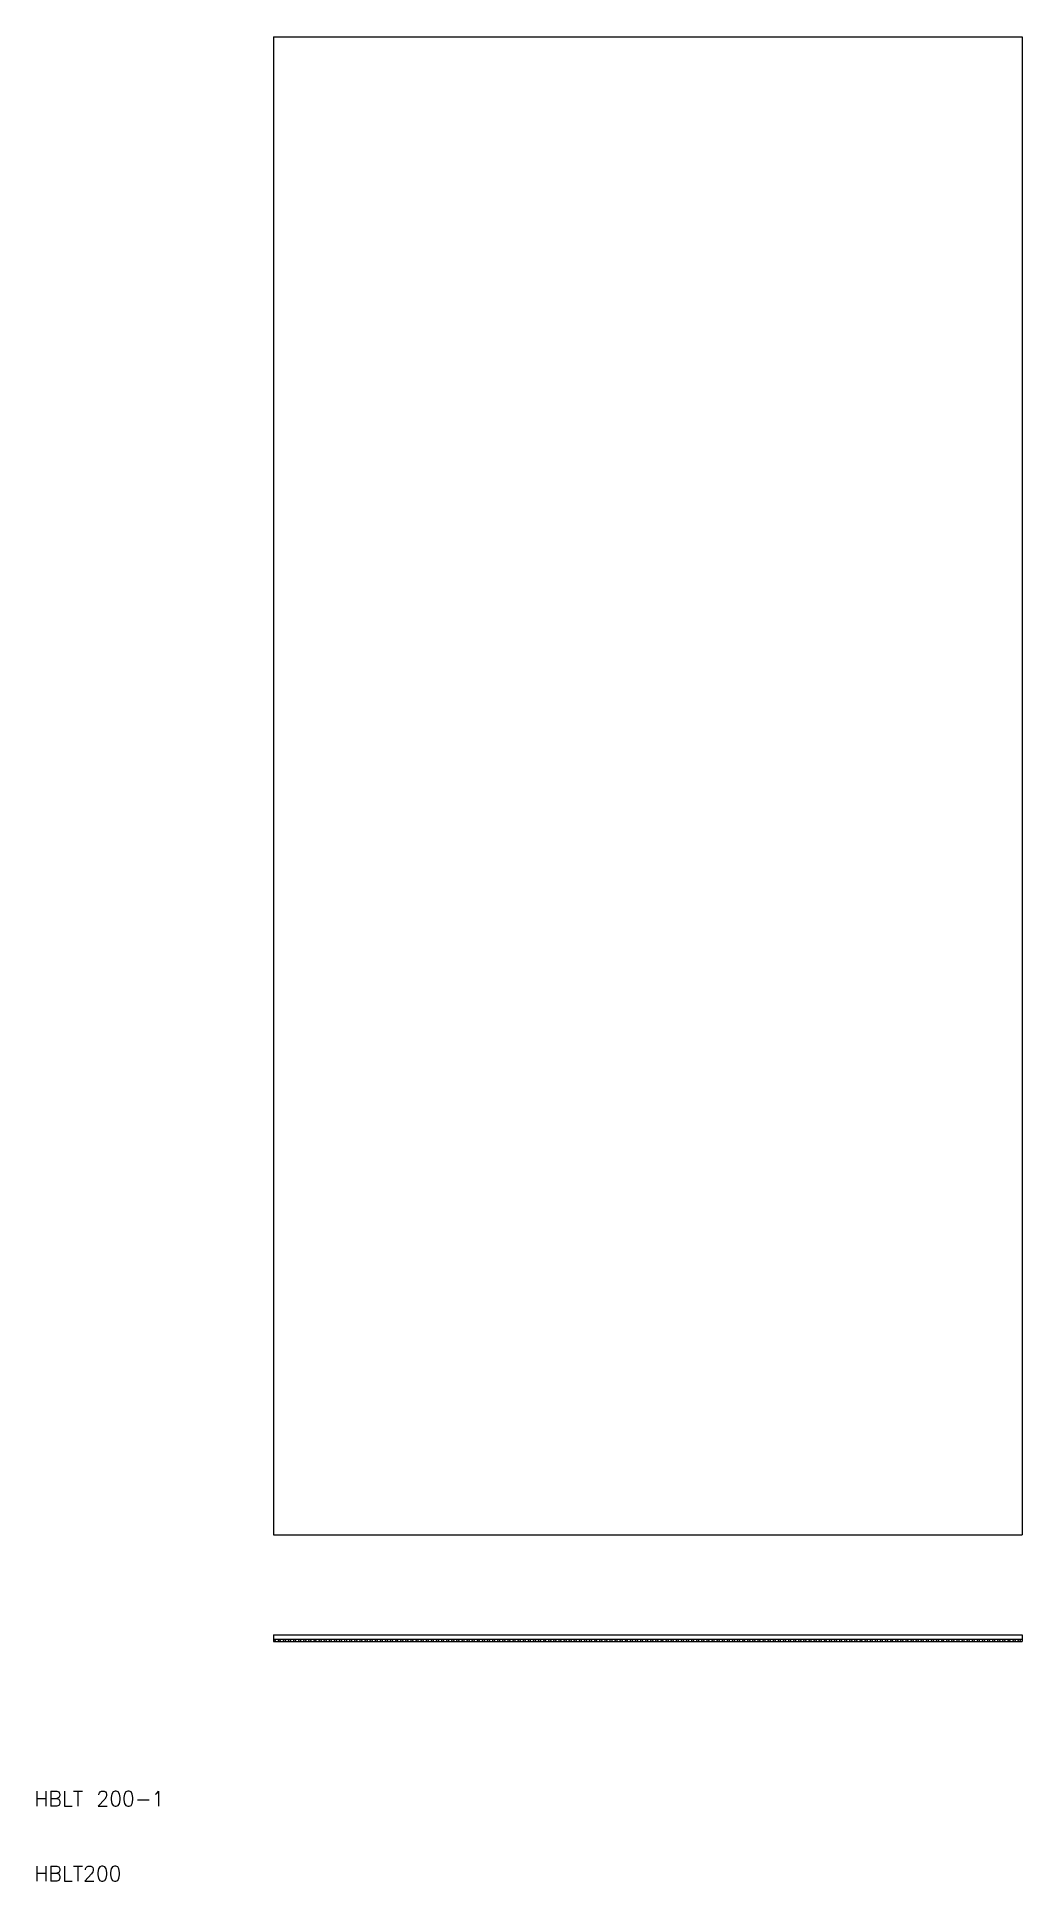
# Model space of a CAD drawing. Extents: x 10 to 142, y 10 to 256.
import ezdxf

# ---------------------------------------------------------------- set-up
doc = ezdxf.new("R2010")
doc.units = 0
doc.layers.get('0').update_dxf_attribs({"linetype": 'CONTINUOUS'})
doc.styles.get("Standard").update_dxf_attribs({"font": 'txt.shx', "bigfont": 'extfont.shx'})

msp = doc.modelspace()

# ---------------------------------------------------------------- linework, layer by layer
at = {"color": 7, "linetype": 'CONTINUOUS'}
for p, q in [((41.98, 256.25), (141.98, 256.25)), ((41.98, 256.25), (41.98, 56.25)), ((141.98, 256.25), (141.98, 56.25)), ((41.98, 56.25), (141.98, 56.25)), ((41.98, 42.88), (141.98, 42.88)), ((41.98, 42.88), (41.98, 41.98)), ((41.98, 42.32), (141.98, 42.32)), ((41.98, 41.98), (141.98, 41.98)), ((42.14, 41.98), (42.26, 42.32)), ((42.52, 42.32), (42.65, 41.98)), ((42.82, 41.98), (42.95, 42.32)), ((43.2, 42.32), (43.33, 41.98)), ((43.5, 41.98), (43.63, 42.32)), ((43.89, 42.32), (44.01, 41.98)), ((44.19, 41.98), (44.31, 42.32)), ((44.57, 42.32), (44.69, 41.98)), ((44.87, 41.98), (44.99, 42.32)), ((45.25, 42.32), (45.37, 41.98)), ((45.55, 41.98), (45.67, 42.32)), ((45.93, 42.32), (46.06, 41.98)), ((46.23, 41.98), (46.36, 42.32)), ((46.61, 42.32), (46.74, 41.98)), ((46.91, 41.98), (47.04, 42.32)), ((47.29, 42.32), (47.42, 41.98)), ((47.59, 41.98), (47.72, 42.32)), ((47.98, 42.32), (48.1, 41.98)), ((48.28, 41.98), (48.4, 42.32)), ((48.66, 42.32), (48.78, 41.98)), ((48.96, 41.98), (49.08, 42.32)), ((49.34, 42.32), (49.46, 41.98)), ((49.64, 41.98), (49.76, 42.32)), ((50.02, 42.32), (50.15, 41.98)), ((50.32, 41.98), (50.45, 42.32)), ((50.7, 42.32), (50.83, 41.98)), ((51, 41.98), (51.13, 42.32)), ((51.39, 42.32), (51.51, 41.98)), ((51.69, 41.98), (51.81, 42.32)), ((52.07, 42.32), (52.19, 41.98)), ((52.37, 41.98), (52.49, 42.32)), ((52.75, 42.32), (52.87, 41.98)), ((53.05, 41.98), (53.17, 42.32)), ((53.43, 42.32), (53.55, 41.98)), ((53.73, 41.98), (53.85, 42.32)), ((54.11, 42.32), (54.24, 41.98)), ((54.41, 41.98), (54.54, 42.32)), ((54.79, 42.32), (54.92, 41.98)), ((55.09, 41.98), (55.22, 42.32)), ((55.48, 42.32), (55.6, 41.98)), ((55.78, 41.98), (55.9, 42.32)), ((56.16, 42.32), (56.28, 41.98)), ((56.46, 41.98), (56.58, 42.32)), ((56.84, 42.32), (56.96, 41.98)), ((57.14, 41.98), (57.26, 42.32)), ((57.52, 42.32), (57.65, 41.98)), ((57.82, 41.98), (57.95, 42.32)), ((58.2, 42.32), (58.33, 41.98)), ((58.5, 41.98), (58.63, 42.32)), ((58.88, 42.32), (59.01, 41.98)), ((59.18, 41.98), (59.31, 42.32)), ((59.57, 42.32), (59.69, 41.98)), ((59.87, 41.98), (59.99, 42.32)), ((60.25, 42.32), (60.37, 41.98)), ((60.55, 41.98), (60.67, 42.32)), ((60.93, 42.32), (61.05, 41.98)), ((61.23, 41.98), (61.35, 42.32)), ((61.61, 42.32), (61.74, 41.98)), ((61.91, 41.98), (62.04, 42.32)), ((62.29, 42.32), (62.42, 41.98)), ((62.59, 41.98), (62.72, 42.32)), ((62.98, 42.32), (63.1, 41.98)), ((63.28, 41.98), (63.4, 42.32)), ((63.66, 42.32), (63.78, 41.98)), ((63.96, 41.98), (64.08, 42.32)), ((64.34, 42.32), (64.46, 41.98)), ((64.64, 41.98), (64.76, 42.32)), ((65.02, 42.32), (65.14, 41.98)), ((65.32, 41.98), (65.44, 42.32)), ((65.7, 42.32), (65.83, 41.98)), ((66, 41.98), (66.13, 42.32)), ((66.38, 42.32), (66.51, 41.98)), ((66.68, 41.98), (66.81, 42.32)), ((67.07, 42.32), (67.19, 41.98)), ((67.37, 41.98), (67.49, 42.32)), ((67.75, 42.32), (67.87, 41.98)), ((68.05, 41.98), (68.17, 42.32)), ((68.43, 42.32), (68.55, 41.98)), ((68.73, 41.98), (68.85, 42.32)), ((69.11, 42.32), (69.24, 41.98)), ((69.41, 41.98), (69.54, 42.32)), ((69.79, 42.32), (69.92, 41.98)), ((70.09, 41.98), (70.22, 42.32)), ((70.47, 42.32), (70.6, 41.98)), ((70.77, 41.98), (70.9, 42.32)), ((71.16, 42.32), (71.28, 41.98)), ((71.46, 41.98), (71.58, 42.32)), ((71.84, 42.32), (71.96, 41.98)), ((72.14, 41.98), (72.26, 42.32)), ((72.52, 42.32), (72.64, 41.98)), ((72.82, 41.98), (72.94, 42.32)), ((73.2, 42.32), (73.33, 41.98)), ((73.5, 41.98), (73.63, 42.32)), ((73.88, 42.32), (74.01, 41.98)), ((74.18, 41.98), (74.31, 42.32)), ((74.57, 42.32), (74.69, 41.98)), ((74.87, 41.98), (74.99, 42.32)), ((75.25, 42.32), (75.37, 41.98)), ((75.55, 41.98), (75.67, 42.32)), ((75.93, 42.32), (76.05, 41.98)), ((76.23, 41.98), (76.35, 42.32)), ((76.61, 42.32), (76.73, 41.98)), ((76.91, 41.98), (77.03, 42.32)), ((77.29, 42.32), (77.42, 41.98)), ((77.59, 41.98), (77.72, 42.32)), ((77.97, 42.32), (78.1, 41.98)), ((78.27, 41.98), (78.4, 42.32)), ((78.66, 42.32), (78.78, 41.98)), ((78.96, 41.98), (79.08, 42.32)), ((79.34, 42.32), (79.46, 41.98)), ((79.64, 41.98), (79.76, 42.32)), ((80.02, 42.32), (80.14, 41.98)), ((80.32, 41.98), (80.44, 42.32)), ((80.7, 42.32), (80.83, 41.98)), ((81, 41.98), (81.13, 42.32)), ((81.38, 42.32), (81.51, 41.98)), ((81.68, 41.98), (81.81, 42.32)), ((82.06, 42.32), (82.19, 41.98)), ((82.36, 41.98), (82.49, 42.32)), ((82.75, 42.32), (82.87, 41.98)), ((83.05, 41.98), (83.17, 42.32)), ((83.43, 42.32), (83.55, 41.98)), ((83.73, 41.98), (83.85, 42.32)), ((84.11, 42.32), (84.23, 41.98)), ((84.41, 41.98), (84.53, 42.32)), ((84.79, 42.32), (84.92, 41.98)), ((85.09, 41.98), (85.22, 42.32)), ((85.47, 42.32), (85.6, 41.98)), ((85.77, 41.98), (85.9, 42.32)), ((86.16, 42.32), (86.28, 41.98)), ((86.46, 41.98), (86.58, 42.32)), ((86.84, 42.32), (86.96, 41.98)), ((87.14, 41.98), (87.26, 42.32)), ((87.52, 42.32), (87.64, 41.98)), ((87.82, 41.98), (87.94, 42.32)), ((88.2, 42.32), (88.32, 41.98)), ((88.5, 41.98), (88.62, 42.32)), ((88.88, 42.32), (89.01, 41.98)), ((89.18, 41.98), (89.31, 42.32)), ((89.56, 42.32), (89.69, 41.98)), ((89.86, 41.98), (89.99, 42.32)), ((90.25, 42.32), (90.37, 41.98)), ((90.55, 41.98), (90.67, 42.32)), ((90.93, 42.32), (91.05, 41.98)), ((91.23, 41.98), (91.35, 42.32)), ((91.61, 42.32), (91.73, 41.98)), ((91.91, 41.98), (92.03, 42.32)), ((92.29, 42.32), (92.42, 41.98)), ((92.59, 41.98), (92.72, 42.32)), ((92.97, 42.32), (93.1, 41.98)), ((93.27, 41.98), (93.4, 42.32)), ((93.65, 42.32), (93.78, 41.98)), ((93.95, 41.98), (94.08, 42.32)), ((94.34, 42.32), (94.46, 41.98)), ((94.64, 41.98), (94.76, 42.32)), ((95.02, 42.32), (95.14, 41.98)), ((95.32, 41.98), (95.44, 42.32)), ((95.7, 42.32), (95.82, 41.98)), ((96, 41.98), (96.12, 42.32)), ((96.38, 42.32), (96.51, 41.98)), ((96.68, 41.98), (96.81, 42.32)), ((97.06, 42.32), (97.19, 41.98)), ((97.36, 41.98), (97.49, 42.32)), ((97.75, 42.32), (97.87, 41.98)), ((98.05, 41.98), (98.17, 42.32)), ((98.43, 42.32), (98.55, 41.98)), ((98.73, 41.98), (98.85, 42.32)), ((99.11, 42.32), (99.23, 41.98)), ((99.41, 41.98), (99.53, 42.32)), ((99.79, 42.32), (99.91, 41.98)), ((100.09, 41.98), (100.21, 42.32)), ((100.47, 42.32), (100.6, 41.98)), ((100.77, 41.98), (100.9, 42.32)), ((101.15, 42.32), (101.28, 41.98)), ((101.45, 41.98), (101.58, 42.32)), ((101.84, 42.32), (101.96, 41.98)), ((102.14, 41.98), (102.26, 42.32)), ((102.52, 42.32), (102.64, 41.98)), ((102.82, 41.98), (102.94, 42.32)), ((103.2, 42.32), (103.32, 41.98)), ((103.5, 41.98), (103.62, 42.32)), ((103.88, 42.32), (104.01, 41.98)), ((104.18, 41.98), (104.31, 42.32)), ((104.56, 42.32), (104.69, 41.98)), ((104.86, 41.98), (104.99, 42.32)), ((105.24, 42.32), (105.37, 41.98)), ((105.54, 41.98), (105.67, 42.32)), ((105.93, 42.32), (106.05, 41.98)), ((106.23, 41.98), (106.35, 42.32)), ((106.61, 42.32), (106.73, 41.98)), ((106.91, 41.98), (107.03, 42.32)), ((107.29, 42.32), (107.41, 41.98)), ((107.59, 41.98), (107.71, 42.32)), ((107.97, 42.32), (108.1, 41.98)), ((108.27, 41.98), (108.4, 42.32)), ((108.65, 42.32), (108.78, 41.98)), ((108.95, 41.98), (109.08, 42.32)), ((109.34, 42.32), (109.46, 41.98)), ((109.64, 41.98), (109.76, 42.32)), ((110.02, 42.32), (110.14, 41.98)), ((110.32, 41.98), (110.44, 42.32)), ((110.7, 42.32), (110.82, 41.98)), ((111, 41.98), (111.12, 42.32)), ((111.38, 42.32), (111.5, 41.98)), ((111.68, 41.98), (111.8, 42.32)), ((112.06, 42.32), (112.19, 41.98)), ((112.36, 41.98), (112.49, 42.32)), ((112.74, 42.32), (112.87, 41.98)), ((113.04, 41.98), (113.17, 42.32)), ((113.43, 42.32), (113.55, 41.98)), ((113.73, 41.98), (113.85, 42.32)), ((114.11, 42.32), (114.23, 41.98)), ((114.41, 41.98), (114.53, 42.32)), ((114.79, 42.32), (114.91, 41.98)), ((115.09, 41.98), (115.21, 42.32)), ((115.47, 42.32), (115.6, 41.98)), ((115.77, 41.98), (115.9, 42.32)), ((116.15, 42.32), (116.28, 41.98)), ((116.45, 41.98), (116.58, 42.32)), ((116.83, 42.32), (116.96, 41.98)), ((117.13, 41.98), (117.26, 42.32)), ((117.52, 42.32), (117.64, 41.98)), ((117.82, 41.98), (117.94, 42.32)), ((118.2, 42.32), (118.32, 41.98)), ((118.5, 41.98), (118.62, 42.32)), ((118.88, 42.32), (119, 41.98)), ((119.18, 41.98), (119.3, 42.32)), ((119.56, 42.32), (119.69, 41.98)), ((119.86, 41.98), (119.99, 42.32)), ((120.24, 42.32), (120.37, 41.98)), ((120.54, 41.98), (120.67, 42.32)), ((120.93, 42.32), (121.05, 41.98)), ((121.23, 41.98), (121.35, 42.32)), ((121.61, 42.32), (121.73, 41.98)), ((121.91, 41.98), (122.03, 42.32)), ((122.29, 42.32), (122.41, 41.98)), ((122.59, 41.98), (122.71, 42.32)), ((122.97, 42.32), (123.09, 41.98)), ((123.27, 41.98), (123.39, 42.32)), ((123.65, 42.32), (123.78, 41.98)), ((123.95, 41.98), (124.08, 42.32)), ((124.33, 42.32), (124.46, 41.98)), ((124.63, 41.98), (124.76, 42.32)), ((125.02, 42.32), (125.14, 41.98)), ((125.32, 41.98), (125.44, 42.32)), ((125.7, 42.32), (125.82, 41.98)), ((126, 41.98), (126.12, 42.32)), ((126.38, 42.32), (126.5, 41.98)), ((126.68, 41.98), (126.8, 42.32)), ((127.06, 42.32), (127.19, 41.98)), ((127.36, 41.98), (127.49, 42.32)), ((127.74, 42.32), (127.87, 41.98)), ((128.04, 41.98), (128.17, 42.32)), ((128.42, 42.32), (128.55, 41.98)), ((128.72, 41.98), (128.85, 42.32)), ((129.11, 42.32), (129.23, 41.98)), ((129.41, 41.98), (129.53, 42.32)), ((129.79, 42.32), (129.91, 41.98)), ((130.09, 41.98), (130.21, 42.32)), ((130.47, 42.32), (130.59, 41.98)), ((130.77, 41.98), (130.89, 42.32)), ((131.15, 42.32), (131.28, 41.98)), ((131.45, 41.98), (131.58, 42.32)), ((131.83, 42.32), (131.96, 41.98)), ((132.13, 41.98), (132.26, 42.32)), ((132.52, 42.32), (132.64, 41.98)), ((132.82, 41.98), (132.94, 42.32)), ((133.2, 42.32), (133.32, 41.98)), ((133.5, 41.98), (133.62, 42.32)), ((133.88, 42.32), (134, 41.98)), ((134.18, 41.98), (134.3, 42.32)), ((134.56, 42.32), (134.68, 41.98)), ((134.86, 41.98), (134.98, 42.32)), ((135.24, 42.32), (135.37, 41.98)), ((135.54, 41.98), (135.67, 42.32)), ((135.92, 42.32), (136.05, 41.98)), ((136.22, 41.98), (136.35, 42.32)), ((136.61, 42.32), (136.73, 41.98)), ((136.91, 41.98), (137.03, 42.32)), ((137.29, 42.32), (137.41, 41.98)), ((137.59, 41.98), (137.71, 42.32)), ((137.97, 42.32), (138.09, 41.98)), ((138.27, 41.98), (138.39, 42.32)), ((138.65, 42.32), (138.78, 41.98)), ((138.95, 41.98), (139.08, 42.32)), ((139.33, 42.32), (139.46, 41.98)), ((139.63, 41.98), (139.76, 42.32)), ((140.01, 42.32), (140.14, 41.98)), ((140.31, 41.98), (140.44, 42.32)), ((140.7, 42.32), (140.82, 41.98)), ((141, 41.98), (141.12, 42.32)), ((141.38, 42.32), (141.5, 41.98)), ((141.68, 41.98), (141.8, 42.32)), ((141.98, 42.88), (141.98, 41.98))]:
    msp.add_line(p, q, dxfattribs=at)

# ---------------------------------------------------------------- texts
for s, p in [('HBLT 200-1', (10, 20)), ('HBLT200', (10, 10))]:
    msp.add_text(s, height=2, dxfattribs=at).set_placement(p)

doc.saveas('drawing.dxf')
